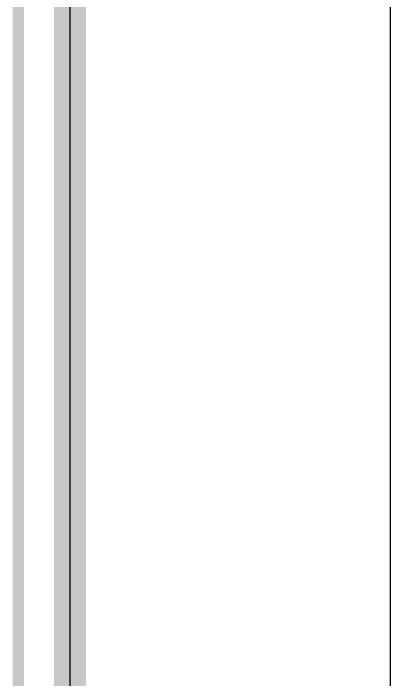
# Model space of a CAD drawing. Header units: inches. Extents: x 18712 to 314639, y 0 to 420500.
# Drawn here: x 136435 to 137612, y 346523 to 348603 of the extents above; entities that cross this region are included whole.
import ezdxf

# ---------------------------------------------------------------- set-up
doc = ezdxf.new("R2010")
doc.units = ezdxf.units.IN
doc.header["$LTSCALE"] = 1000
doc.header["$MEASUREMENT"] = 0
doc.layers.add('TK', color=7, linetype='Continuous', true_color=0xffffff)
doc.layers.add('ZG-图框层', color=4, linetype='Continuous', true_color=0x00ffff)

msp = doc.modelspace()

# ---------------------------------------------------------------- linework, layer by layer
at = {"layer": 'TK', "lineweight": -3}
msp.add_lwpolyline([(18712.2, 420500), (18712.2, 336400), (137612.2, 336400), (137612.2, 420500)], close=True, dxfattribs=at)
for points, const_width in [([(21212.2, 419500), (21212.2, 337400), (136612.2, 337400), (136612.2, 419500)], 100), ([(131323.9, 354939.8), (136450.9, 354939.8), (136450.9, 337725.3), (131323.9, 337725.3)], 34.7)]:
    msp.add_lwpolyline(points, close=True, dxfattribs=dict(at, const_width=const_width))
msp.add_lwpolyline([(131140.8, 337445.7), (136612.2, 337445.7), (136612.2, 419500)], dxfattribs=at)
at = {"layer": 'ZG-图框层', "lineweight": -3}
msp.add_lwpolyline([(18712.2, 336400), (137612.2, 336400), (137612.2, 420500), (18712.2, 420500)], close=True, dxfattribs=at)
at = {"layer": 'ZG-图框层', "lineweight": -3, "const_width": 100}
msp.add_lwpolyline([(21212.2, 337400), (136612.2, 337400), (136612.2, 419500), (21212.2, 419500)], close=True, dxfattribs=at)

doc.saveas('drawing.dxf')
